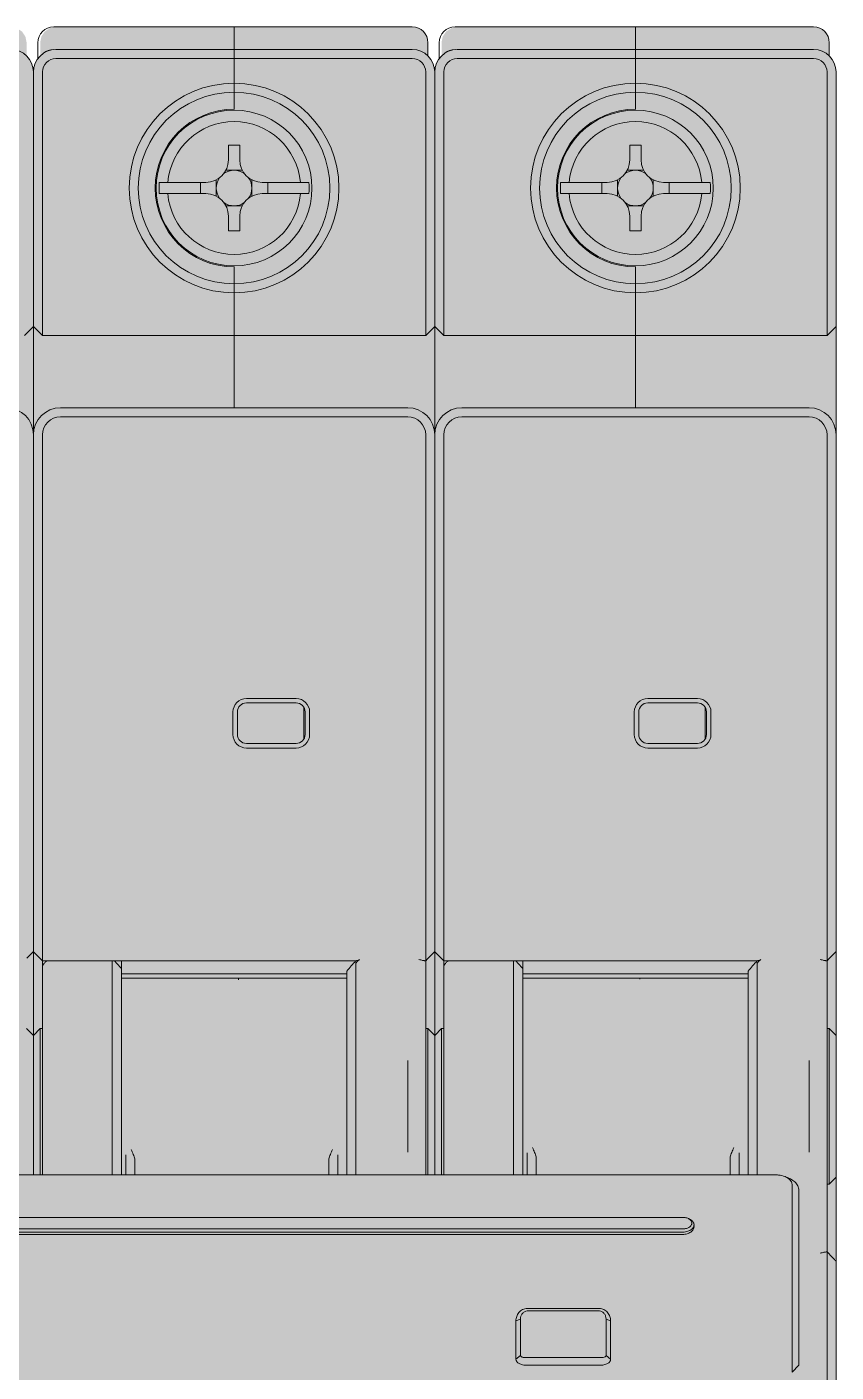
# Model space of a CAD drawing. Header units: millimetres. Extents: x 0 to 418, y -44 to 411.
# Drawn here: x 251.7 to 287.6, y 291.3 to 351 of the extents above; entities that cross this region are included whole.
import ezdxf
from ezdxf.enums import TextEntityAlignment as Align

# ---------------------------------------------------------------- set-up
doc = ezdxf.new("R2010")
doc.units = ezdxf.units.MM
for name, color, linetype, lineweight, true_color in [('BODY', 7, 'Continuous', 5, 0xf0f1eb), ('DETAILS', 7, 'Continuous', 5, 0x2f373d), ('INDICATOR', 7, 'Continuous', 5, 0x3d9868), ('LEVERS', 7, 'Continuous', 5, 0x2b7ac1), ('MARKING', 7, 'Continuous', 5, 0x2f373d), ('RECESS', 7, 'Continuous', 5, 0x6c747a), ('TERMINALS', 7, 'Continuous', 5, 0xa4adb6)]:
    doc.layers.add(name, color=color, linetype=linetype, lineweight=lineweight, true_color=true_color)
doc.layers.add('PARAMETERS', color=7, linetype='Continuous', plot=False)
doc.styles.add('BLOCK_ARIAL', font='arial.ttf')

# ---------------------------------------------------------------- blocks, each defined once
blk = doc.blocks.new('AV_3PN_72')
at = {"layer": 'BODY', "true_color": 0xf0f1eb}
h = blk.add_hatch(color=7, dxfattribs=at)
h.paths.add_polyline_path([(14.7, 2.2), (14.7, 0), (3.2, 0), (3.2, 2.2), (1.4, 2.2), (1.13, 2.255), (0.905, 2.405), (0.755, 2.63), (0.7, 2.9), (0.7, 3.4), (0.827, 3.4), (0.69, 3.49), (0.48, 3.81), (0.42, 4), (0.4, 4.2), (0.4, 15.5), (0.4, 20.3), (0.4, 26.24), (0.4, 29.95), (0.4, 36.25), (0.4, 39.96), (0.4, 62.9), (0.42, 63.14), (0.426, 63.16), (0.4, 63.16), (0.4, 67.7), (0.4, 79), (0.42, 79.2), (0.48, 79.39), (0.552, 79.5), (0.552, 79.5), (0.69, 79.71), (0.7, 79.717), (0.7, 80.3), (0.755, 80.57), (0.905, 80.795), (1.13, 80.945), (1.4, 81), (9.3, 81), (9.3, 80), (9.3, 80), (9.3, 81), (17.2, 81), (17.47, 80.945), (17.695, 80.795), (17.845, 80.57), (17.9, 80.3), (17.9, 79.717), (17.91, 79.71), (18.12, 79.39), (18.18, 79.2), (18.2, 79), (18.22, 79.2), (18.28, 79.39), (18.352, 79.5), (18.352, 79.5), (18.49, 79.71), (18.5, 79.717), (18.5, 80.3), (18.555, 80.57), (18.705, 80.795), (18.93, 80.945), (19.2, 81), (27.1, 81), (27.1, 80), (27.1, 80), (27.1, 81), (35, 81), (35.27, 80.945), (35.495, 80.795), (35.645, 80.57), (35.7, 80.3), (35.7, 79.717), (35.71, 79.71), (35.92, 79.39), (35.98, 79.2), (36, 79), (36.02, 79.2), (36.08, 79.39), (36.152, 79.5), (36.152, 79.5), (36.29, 79.71), (36.3, 79.717), (36.3, 80.3), (36.355, 80.57), (36.505, 80.795), (36.73, 80.945), (37, 81), (44.9, 81), (44.9, 80), (44.9, 80), (44.9, 81), (52.8, 81), (53.07, 80.945), (53.295, 80.795), (53.445, 80.57), (53.5, 80.3), (53.5, 79.717), (53.51, 79.71), (53.72, 79.39), (53.78, 79.2), (53.8, 79), (53.82, 79.2), (53.88, 79.39), (53.952, 79.5), (53.952, 79.5), (54.09, 79.71), (54.1, 79.717), (54.1, 80.3), (54.155, 80.57), (54.305, 80.795), (54.53, 80.945), (54.8, 81), (62.7, 81), (62.7, 80), (62.7, 80), (62.7, 81), (70.6, 81), (70.87, 80.945), (71.095, 80.795), (71.245, 80.57), (71.3, 80.3), (71.3, 79.717), (71.31, 79.71), (71.52, 79.39), (71.58, 79.2), (71.6, 79), (71.6, 67.7), (71.6, 62.9), (71.6, 39.975), (71.6, 39.97), (71.6, 36.25), (71.6, 29.95), (71.6, 26.23), (71.6, 26.225), (71.6, 20.3), (71.6, 15.5), (71.6, 4.2), (71.58, 4), (71.52, 3.81), (71.31, 3.49), (71.3, 3.483), (71.3, 2.9), (71.245, 2.63), (71.095, 2.405), (70.87, 2.255), (70.6, 2.2), (68.8, 2.2), (68.1, 2.2), (68.1, 0), (56.6, 0), (56.6, 2.2), (54.8, 2.2), (54.53, 2.255), (54.305, 2.405), (54.155, 2.63), (54.1, 2.9), (54.1, 3.4), (54.227, 3.4), (54.09, 3.49), (53.88, 3.81), (53.82, 4), (53.8, 4.2), (53.78, 4), (53.72, 3.81), (53.51, 3.49), (53.5, 3.483), (53.5, 2.9), (53.445, 2.63), (53.295, 2.405), (53.07, 2.255), (52.8, 2.2), (44.9, 2.2), (44.9, 3.2), (44.9, 3.2), (44.9, 2.2), (37, 2.2), (36.73, 2.255), (36.505, 2.405), (36.355, 2.63), (36.3, 2.9), (36.3, 3.4), (36.427, 3.4), (36.29, 3.49), (36.08, 3.81), (36.02, 4), (36, 4.2), (35.98, 4), (35.92, 3.81), (35.71, 3.49), (35.7, 3.483), (35.7, 2.9), (35.645, 2.63), (35.495, 2.405), (35.27, 2.255), (35, 2.2), (27.1, 2.2), (27.1, 3.2), (27.1, 3.2), (27.1, 2.2), (19.2, 2.2), (18.93, 2.255), (18.705, 2.405), (18.555, 2.63), (18.5, 2.9), (18.5, 3.4), (18.627, 3.4), (18.49, 3.49), (18.28, 3.81), (18.22, 4), (18.2, 4.2), (18.18, 4), (18.12, 3.81), (17.91, 3.49), (17.9, 3.483), (17.9, 2.9), (17.845, 2.63), (17.695, 2.405), (17.47, 2.255), (17.2, 2.2), (15.4, 2.2)])
h.paths.add_polyline_path([(9.3, 2.2), (9.3, 3.2), (9.3, 3.2), (9.3, 2.2)], flags=0)
h.paths.add_polyline_path([(62.7, 2.2), (62.7, 3.2), (62.7, 3.2), (62.7, 2.2)], flags=0)
at = {"layer": 'INDICATOR', "true_color": 0x3d9868}
for points in [[(48.075, 49.175), (47.885, 49.045), (47.65, 49), (45.45, 49), (45.215, 49.045), (45.025, 49.175), (44.895, 49.365), (44.85, 49.6), (44.85, 50.6), (44.895, 50.835), (45.025, 51.025), (45.215, 51.155), (45.45, 51.2), (47.65, 51.2), (47.885, 51.155), (48.075, 51.025), (48.205, 50.835), (48.25, 50.6), (48.25, 49.6), (48.205, 49.365)], [(65.875, 49.175), (65.685, 49.045), (65.45, 49), (63.25, 49), (63.015, 49.045), (62.825, 49.175), (62.695, 49.365), (62.65, 49.6), (62.65, 50.6), (62.695, 50.835), (62.825, 51.025), (63.015, 51.155), (63.25, 51.2), (65.45, 51.2), (65.685, 51.155), (65.875, 51.025), (66.005, 50.835), (66.05, 50.6), (66.05, 49.6), (66.005, 49.365)]]:
    blk.add_hatch(color=105, dxfattribs=at).paths.add_polyline_path(points)
at = {"layer": 'LEVERS'}
blk.add_hatch(color=256, dxfattribs=at).paths.add_polyline_path([(2.655, 29.425), (2.66, 29.475), (2.675, 29.525), (2.695, 29.57), (2.725, 29.615), (2.755, 29.665), (2.79, 29.705), (2.83, 29.745), (2.845, 29.755), (2.86, 29.77), (2.875, 29.78), (2.89, 29.79), (2.94, 29.825), (2.99, 29.86), (3.045, 29.885), (3.1, 29.91), (3.212, 29.957), (3.225, 29.965), (3.265, 29.98), (3.285, 29.99), (3.31, 30), (3.33, 30.005), (3.355, 30.015), (3.425, 30.03), (3.5, 30.045), (3.575, 30.05), (3.65, 30.055), (3.9, 30.055), (4.3, 30.055), (4.5, 30.055), (4.9, 30.055), (13.5, 30.055), (13.9, 30.055), (14.3, 30.055), (14.7, 30.055), (17.8, 30.055), (17.9, 30.055), (18.2, 30.055), (18.5, 30.055), (18.6, 30.055), (21.7, 30.055), (22.1, 30.055), (22.3, 30.055), (22.7, 30.055), (31.3, 30.055), (31.7, 30.055), (32.1, 30.055), (32.5, 30.055), (35.6, 30.055), (35.7, 30.055), (36, 30.055), (36.3, 30.055), (36.4, 30.055), (39.5, 30.055), (39.9, 30.055), (40.1, 30.055), (40.5, 30.055), (49.1, 30.055), (49.5, 30.055), (49.9, 30.055), (50.3, 30.055), (53.4, 30.055), (53.5, 30.055), (53.8, 30.055), (54.1, 30.055), (54.2, 30.055), (57.3, 30.055), (57.7, 30.055), (57.9, 30.055), (58.3, 30.055), (66.9, 30.055), (67.3, 30.055), (67.7, 30.055), (68.1, 30.055), (68.95, 30.055), (68.975, 30.055), (69, 30.055), (69.025, 30.05), (69.05, 30.05), (69.125, 30.04), (69.195, 30.025), (69.265, 30.005), (69.335, 29.98), (69.35, 29.975), (69.36, 29.97), (69.375, 29.965), (69.378, 29.962), (69.5, 29.91), (69.52, 29.905), (69.54, 29.895), (69.56, 29.885), (69.575, 29.875), (69.63, 29.845), (69.675, 29.815), (69.725, 29.78), (69.77, 29.745), (69.81, 29.705), (69.845, 29.665), (69.875, 29.615), (69.905, 29.57), (69.925, 29.525), (69.94, 29.475), (69.945, 29.425), (69.95, 29.375), (69.95, 21.61), (69.65, 21.31), (69.65, 21.305), (54.2, 21.305), (53.8, 21.305), (53.4, 21.305), (36.4, 21.305), (36, 21.305), (35.6, 21.305), (18.6, 21.305), (18.2, 21.305), (17.8, 21.305), (2.95, 21.305), (2.95, 21.31), (2.65, 21.61), (2.65, 26.64), (2.65, 29.375)])
at = {"layer": 'RECESS', "true_color": 0x6c747a}
for points in [[(36.7, 39.56), (39.5, 39.56), (39.59, 39.56), (39.9, 39.56), (50.3, 39.56), (50.32, 39.56), (50.335, 39.565), (50.355, 39.57), (50.375, 39.575), (50.395, 39.58), (50.415, 39.59), (50.44, 39.6), (50.435, 39.595), (50.425, 39.59), (50.425, 39.585), (50.42, 39.585), (50.415, 39.58), (50.395, 39.565), (50.375, 39.545), (50.36, 39.53), (50.34, 39.51), (50.335, 39.5), (50.325, 39.49), (50.32, 39.48), (50.315, 39.465), (50.31, 39.46), (50.305, 39.45), (50.3, 39.44), (50.3, 39.43), (50.3, 30.055), (49.9, 30.055), (49.5, 30.055), (49.1, 30.055), (40.5, 30.055), (40.1, 30.055), (39.9, 30.055), (39.5, 30.055), (36.4, 30.055), (36.3, 30.055), (36, 30.055), (35.7, 30.055), (35.6, 30.055), (35.6, 36.55), (35.6, 39.56), (35.63, 39.59), (35.655, 39.615), (35.685, 39.645), (35.71, 39.675), (35.785, 39.745), (35.855, 39.82), (35.93, 39.895), (36, 39.975), (36, 39.96), (36.4, 39.56), (36.67, 39.56)], [(53.5, 30.055), (53.4, 30.055), (53.4, 36.55), (53.4, 39.56), (53.43, 39.59), (53.455, 39.615), (53.485, 39.645), (53.51, 39.675), (53.585, 39.745), (53.655, 39.82), (53.73, 39.895), (53.8, 39.975), (53.8, 39.96), (54.2, 39.56), (54.47, 39.56), (54.5, 39.56), (57.3, 39.56), (57.39, 39.56), (57.7, 39.56), (68.1, 39.56), (68.12, 39.56), (68.135, 39.565), (68.155, 39.57), (68.175, 39.575), (68.195, 39.58), (68.215, 39.59), (68.24, 39.6), (68.235, 39.595), (68.225, 39.59), (68.225, 39.585), (68.22, 39.585), (68.215, 39.58), (68.195, 39.565), (68.175, 39.545), (68.16, 39.53), (68.14, 39.51), (68.135, 39.5), (68.125, 39.49), (68.12, 39.48), (68.115, 39.465), (68.11, 39.46), (68.105, 39.45), (68.1, 39.44), (68.1, 39.43), (68.1, 30.055), (67.7, 30.055), (67.3, 30.055), (66.9, 30.055), (58.3, 30.055), (57.9, 30.055), (57.7, 30.055), (57.3, 30.055), (54.2, 30.055), (54.1, 30.055), (53.8, 30.055)]]:
    blk.add_hatch(color=8, dxfattribs=at).paths.add_polyline_path(points)
at = {"layer": 'TERMINALS', "true_color": 0xa4adb6}
for points in [[(46.103, 69.358), (45.956, 69.321), (45.807, 69.289), (45.657, 69.262), (45.507, 69.24), (45.356, 69.222), (45.204, 69.21), (45.052, 69.202), (44.9, 69.2), (44.748, 69.202), (44.596, 69.21), (44.444, 69.222), (44.293, 69.24), (44.143, 69.262), (43.993, 69.289), (43.844, 69.321), (43.696, 69.358), (43.55, 69.4), (43.405, 69.447), (43.262, 69.498), (43.12, 69.554), (42.981, 69.614), (42.843, 69.68), (42.708, 69.749), (42.575, 69.823), (42.444, 69.901), (42.317, 69.984), (42.191, 70.07), (42.069, 70.161), (41.95, 70.256), (41.834, 70.354), (41.721, 70.456), (41.612, 70.562), (41.506, 70.671), (41.404, 70.784), (41.305, 70.9), (41.211, 71.019), (41.12, 71.141), (41.034, 71.267), (40.951, 71.394), (40.873, 71.525), (40.799, 71.658), (40.73, 71.793), (40.664, 71.931), (40.604, 72.071), (40.548, 72.212), (40.497, 72.355), (40.45, 72.5), (40.408, 72.646), (40.371, 72.794), (40.339, 72.943), (40.312, 73.093), (40.29, 73.243), (40.272, 73.394), (40.26, 73.546), (40.252, 73.698), (40.25, 73.85), (40.252, 74.002), (40.26, 74.154), (40.272, 74.306), (40.29, 74.457), (40.312, 74.607), (40.339, 74.757), (40.371, 74.906), (40.408, 75.054), (40.408, 75.054), (40.408, 75.054), (40.45, 75.2), (40.497, 75.345), (40.548, 75.488), (40.604, 75.63), (40.664, 75.769), (40.73, 75.907), (40.799, 76.042), (40.873, 76.175), (40.951, 76.306), (41.034, 76.434), (41.12, 76.559), (41.211, 76.681), (41.306, 76.8), (41.404, 76.916), (41.506, 77.029), (41.612, 77.138), (41.721, 77.244), (41.834, 77.346), (41.95, 77.445), (42.069, 77.539), (42.191, 77.63), (42.317, 77.716), (42.445, 77.799), (42.575, 77.877), (42.708, 77.951), (42.843, 78.021), (42.981, 78.086), (43.121, 78.146), (43.262, 78.202), (43.405, 78.253), (43.55, 78.3), (43.697, 78.342), (43.844, 78.379), (43.993, 78.411), (44.143, 78.438), (44.293, 78.46), (44.444, 78.478), (44.596, 78.49), (44.748, 78.498), (44.9, 78.5), (45.052, 78.498), (45.204, 78.49), (45.356, 78.478), (45.507, 78.46), (45.658, 78.438), (45.807, 78.411), (45.956, 78.379), (46.104, 78.342), (46.25, 78.3), (46.395, 78.253), (46.538, 78.202), (46.68, 78.146), (46.819, 78.086), (46.957, 78.021), (47.092, 77.951), (47.225, 77.877), (47.356, 77.799), (47.483, 77.716), (47.609, 77.63), (47.731, 77.539), (47.85, 77.445), (47.966, 77.346), (48.079, 77.244), (48.188, 77.138), (48.294, 77.029), (48.396, 76.916), (48.495, 76.8), (48.589, 76.681), (48.68, 76.559), (48.766, 76.434), (48.849, 76.306), (48.927, 76.175), (49.001, 76.042), (49.071, 75.907), (49.136, 75.769), (49.196, 75.63), (49.252, 75.488), (49.303, 75.345), (49.35, 75.2), (49.392, 75.054), (49.429, 74.906), (49.461, 74.757), (49.488, 74.608), (49.51, 74.457), (49.528, 74.306), (49.54, 74.154), (49.548, 74.002), (49.55, 73.85), (49.548, 73.698), (49.54, 73.546), (49.528, 73.394), (49.51, 73.243), (49.488, 73.093), (49.461, 72.943), (49.429, 72.794), (49.392, 72.647), (49.35, 72.5), (49.303, 72.355), (49.252, 72.212), (49.196, 72.071), (49.136, 71.931), (49.071, 71.793), (49.001, 71.658), (48.927, 71.525), (48.849, 71.395), (48.766, 71.267), (48.68, 71.142), (48.589, 71.019), (48.495, 70.9), (48.396, 70.784), (48.294, 70.671), (48.188, 70.562), (48.079, 70.456), (47.966, 70.354), (47.85, 70.256), (47.731, 70.161), (47.609, 70.07), (47.483, 69.984), (47.356, 69.901), (47.225, 69.823), (47.092, 69.749), (46.957, 69.68), (46.819, 69.615), (46.68, 69.554), (46.538, 69.498), (46.395, 69.447), (46.25, 69.4), (46.25, 69.4), (46.25, 69.4)], [(63.756, 69.321), (63.607, 69.289), (63.457, 69.262), (63.307, 69.24), (63.156, 69.222), (63.004, 69.21), (62.852, 69.202), (62.7, 69.2), (62.548, 69.202), (62.396, 69.21), (62.244, 69.222), (62.093, 69.24), (61.943, 69.262), (61.793, 69.289), (61.644, 69.321), (61.496, 69.358), (61.35, 69.4), (61.205, 69.447), (61.062, 69.498), (60.92, 69.554), (60.781, 69.614), (60.643, 69.68), (60.508, 69.749), (60.375, 69.823), (60.244, 69.901), (60.117, 69.984), (59.991, 70.07), (59.869, 70.161), (59.75, 70.256), (59.634, 70.354), (59.521, 70.456), (59.412, 70.562), (59.306, 70.671), (59.204, 70.784), (59.105, 70.9), (59.011, 71.019), (58.92, 71.141), (58.834, 71.267), (58.751, 71.394), (58.673, 71.525), (58.599, 71.658), (58.53, 71.793), (58.464, 71.931), (58.404, 72.071), (58.348, 72.212), (58.297, 72.355), (58.25, 72.5), (58.208, 72.646), (58.171, 72.794), (58.139, 72.943), (58.112, 73.093), (58.09, 73.243), (58.072, 73.394), (58.06, 73.546), (58.052, 73.698), (58.05, 73.85), (58.052, 74.002), (58.06, 74.154), (58.072, 74.306), (58.09, 74.457), (58.112, 74.607), (58.139, 74.757), (58.171, 74.906), (58.208, 75.054), (58.208, 75.054), (58.208, 75.054), (58.25, 75.2), (58.297, 75.345), (58.348, 75.488), (58.404, 75.63), (58.464, 75.769), (58.53, 75.907), (58.599, 76.042), (58.673, 76.175), (58.751, 76.306), (58.834, 76.434), (58.92, 76.559), (59.011, 76.681), (59.106, 76.8), (59.204, 76.916), (59.306, 77.029), (59.412, 77.138), (59.521, 77.244), (59.634, 77.346), (59.75, 77.445), (59.869, 77.539), (59.991, 77.63), (60.117, 77.716), (60.245, 77.799), (60.375, 77.877), (60.508, 77.951), (60.643, 78.021), (60.781, 78.086), (60.921, 78.146), (61.062, 78.202), (61.205, 78.253), (61.35, 78.3), (61.497, 78.342), (61.644, 78.379), (61.793, 78.411), (61.943, 78.438), (62.093, 78.46), (62.244, 78.478), (62.396, 78.49), (62.548, 78.498), (62.7, 78.5), (62.852, 78.498), (63.004, 78.49), (63.156, 78.478), (63.307, 78.46), (63.458, 78.438), (63.607, 78.411), (63.756, 78.379), (63.904, 78.342), (64.05, 78.3), (64.195, 78.253), (64.338, 78.202), (64.48, 78.146), (64.619, 78.086), (64.757, 78.021), (64.892, 77.951), (65.025, 77.877), (65.156, 77.799), (65.283, 77.716), (65.409, 77.63), (65.531, 77.539), (65.65, 77.445), (65.766, 77.346), (65.879, 77.244), (65.988, 77.138), (66.094, 77.029), (66.196, 76.916), (66.295, 76.8), (66.389, 76.681), (66.48, 76.559), (66.566, 76.434), (66.649, 76.306), (66.727, 76.175), (66.801, 76.042), (66.871, 75.907), (66.936, 75.769), (66.996, 75.63), (67.052, 75.488), (67.103, 75.345), (67.15, 75.2), (67.192, 75.054), (67.229, 74.906), (67.261, 74.757), (67.288, 74.608), (67.31, 74.457), (67.328, 74.306), (67.34, 74.154), (67.348, 74.002), (67.35, 73.85), (67.348, 73.698), (67.34, 73.546), (67.328, 73.394), (67.31, 73.243), (67.288, 73.093), (67.261, 72.943), (67.229, 72.794), (67.192, 72.647), (67.15, 72.5), (67.103, 72.355), (67.052, 72.212), (66.996, 72.071), (66.936, 71.931), (66.871, 71.793), (66.801, 71.658), (66.727, 71.525), (66.649, 71.395), (66.566, 71.267), (66.48, 71.142), (66.389, 71.019), (66.295, 70.9), (66.196, 70.784), (66.094, 70.671), (65.988, 70.562), (65.879, 70.456), (65.766, 70.354), (65.65, 70.256), (65.531, 70.161), (65.409, 70.07), (65.283, 69.984), (65.156, 69.901), (65.025, 69.823), (64.892, 69.749), (64.757, 69.68), (64.619, 69.615), (64.48, 69.554), (64.338, 69.498), (64.195, 69.447), (64.05, 69.4), (64.05, 69.4), (64.05, 69.4), (63.903, 69.358)]]:
    blk.add_hatch(color=253, dxfattribs=at).paths.add_polyline_path(points)
at = {"layer": 'DETAILS', "color": 250, "linetype": 'ByBlock', "lineweight": 5, "true_color": 0x2f373d}
for p, q in [((52.8, 81), (36.9, 81)), ((44.9, 77.35), (44.9, 81)), ((70.6, 81), (54.7, 81)), ((62.7, 77.35), (62.7, 81)), ((36.2, 79.597), (36.2, 80.3)), ((52.8, 80), (37, 80)), ((53.5, 80.3), (53.5, 79.697)), ((54, 79.597), (54, 80.3)), ((70.6, 80), (54.8, 80)), ((71.3, 80.3), (71.3, 79.697)), ((52.8, 79.6), (37, 79.6)), ((70.6, 79.6), (54.8, 79.6)), ((36, 63.02), (36, 79)), ((36.4, 79), (36.4, 67.3)), ((53.4, 67.3), (53.4, 79)), ((53.8, 63.02), (53.8, 79)), ((54.2, 79), (54.2, 67.3)), ((71.2, 67.3), (71.2, 79)), ((71.6, 4.2), (71.6, 79)), ((44.65, 75.1), (44.65, 75.753)), ((44.65, 75.753), (45.15, 75.753)), ((45.15, 75.1), (45.15, 75.753)), ((62.45, 75.1), (62.45, 75.753)), ((62.45, 75.753), (62.95, 75.753)), ((62.95, 75.1), (62.95, 75.753)), ((44.538, 74.639), (45.262, 74.639)), ((62.338, 74.639), (63.062, 74.639)), ((43.65, 74.1), (41.58, 74.1)), ((43.409, 74.1), (43.409, 73.6)), ((44.111, 73.488), (44.111, 74.212)), ((45.689, 74.212), (45.689, 73.488)), ((48.22, 74.1), (46.15, 74.1)), ((46.391, 74.1), (46.391, 73.6)), ((61.45, 74.1), (59.38, 74.1)), ((61.209, 74.1), (61.209, 73.6)), ((61.911, 73.488), (61.911, 74.212)), ((63.489, 74.212), (63.489, 73.488)), ((66.02, 74.1), (63.95, 74.1)), ((64.191, 74.1), (64.191, 73.6)), ((43.65, 73.6), (41.58, 73.6)), ((48.22, 73.6), (46.15, 73.6)), ((61.45, 73.6), (59.38, 73.6)), ((66.02, 73.6), (63.95, 73.6)), ((45.262, 73.061), (44.538, 73.061)), ((63.062, 73.061), (62.338, 73.061)), ((44.65, 71.947), (44.65, 72.6)), ((45.15, 71.947), (45.15, 72.6)), ((62.45, 71.947), (62.45, 72.6)), ((62.95, 71.947), (62.95, 72.6)), ((44.65, 71.947), (45.15, 71.947)), ((62.45, 71.947), (62.95, 71.947)), ((44.9, 64.1), (44.9, 70.35)), ((62.7, 64.1), (62.7, 70.35)), ((36, 67.7), (35.6, 67.3)), ((36.4, 67.3), (36, 67.7)), ((53.8, 67.7), (53.4, 67.3)), ((54.2, 67.3), (53.8, 67.7)), ((71.6, 67.7), (71.2, 67.3)), ((53.4, 67.3), (36.4, 67.3)), ((71.2, 67.3), (54.2, 67.3)), ((37.2, 64.1), (52.6, 64.1)), ((55, 64.1), (70.4, 64.1)), ((37.2, 63.7), (52.6, 63.7)), ((55, 63.7), (70.4, 63.7)), ((36, 63.158), (36.03, 63.158)), ((36, 30.055), (36, 62.9)), ((36.4, 39.56), (36.4, 62.9)), ((53.4, 30.055), (53.4, 62.9)), ((53.8, 63.158), (53.83, 63.158)), ((53.8, 30.055), (53.8, 62.9)), ((54.2, 39.56), (54.2, 62.9)), ((71.2, 20.3), (71.2, 62.9)), ((45.45, 51.2), (47.65, 51.2)), ((45.45, 51), (47.65, 51)), ((48, 49.418), (48, 50.782)), ((63.25, 51.2), (65.45, 51.2)), ((63.25, 51), (65.45, 51)), ((65.8, 49.418), (65.8, 50.782)), ((44.85, 49.6), (44.85, 50.6)), ((45.05, 49.6), (45.05, 50.6)), ((48.05, 50.6), (48.05, 49.6)), ((48.25, 50.6), (48.25, 49.6)), ((62.65, 49.6), (62.65, 50.6)), ((62.85, 49.6), (62.85, 50.6)), ((65.85, 50.6), (65.85, 49.6)), ((66.05, 50.6), (66.05, 49.6)), ((47.65, 49.2), (45.45, 49.2)), ((47.65, 49), (45.45, 49)), ((65.45, 49.2), (63.25, 49.2)), ((65.45, 49), (63.25, 49)), ((36.4, 39.56), (36, 39.96)), ((50.3, 39.56), (36.4, 39.56)), ((36.4, 30.055), (36.4, 39.56)), ((39.5, 30.055), (39.5, 39.56)), ((39.591, 39.56), (39.702, 39.435)), ((39.702, 39.435), (39.728, 39.407)), ((39.9, 30.055), (39.9, 39.56)), ((50.3, 39.432), (50.3, 30.055)), ((53.4, 39.56), (53.374, 39.56)), ((53.4, 39.56), (53.4, 39.56)), ((54.2, 39.56), (53.8, 39.96)), ((54.2, 30.055), (54.2, 39.56)), ((68.1, 39.56), (54.2, 39.56)), ((57.3, 30.055), (57.3, 39.56)), ((57.391, 39.56), (57.502, 39.435)), ((57.502, 39.435), (57.528, 39.407)), ((57.7, 30.055), (57.7, 39.56)), ((68.1, 39.432), (68.1, 30.055)), ((71.2, 39.56), (71.174, 39.56)), ((71.2, 39.56), (71.2, 39.56)), ((39.9, 38.981), (49.9, 38.981)), ((49.9, 30.055), (49.9, 39.104)), ((57.7, 38.981), (67.7, 38.981)), ((67.7, 30.055), (67.7, 39.104)), ((39.9, 38.78), (49.9, 38.78)), ((45.1, 38.711), (45.1, 38.78)), ((57.7, 38.78), (67.7, 38.78)), ((62.9, 38.75), (62.9, 38.78)), ((36, 36.25), (35.7, 36.55)), ((36, 36.25), (36.3, 36.55)), ((36.4, 36.55), (36.3, 36.55)), ((36.3, 30.055), (36.3, 36.55)), ((53.4, 36.55), (53.5, 36.55)), ((53.5, 36.55), (53.5, 30.055)), ((53.8, 36.25), (53.5, 36.55)), ((53.8, 36.25), (54.1, 36.55)), ((54.1, 30.055), (54.1, 36.55)), ((54.2, 36.55), (54.1, 36.55)), ((71.2, 36.55), (71.3, 36.55)), ((71.3, 36.55), (71.3, 29.65)), ((71.6, 36.25), (71.3, 36.55)), ((52.6, 35.129), (52.6, 31.071)), ((70.4, 35.129), (70.4, 31.071)), ((40.1, 30.055), (40.1, 30.954)), ((40.5, 30.733), (40.5, 30.055)), ((49.1, 30.055), (49.1, 30.733)), ((49.5, 30.055), (49.5, 30.954)), ((57.9, 30.055), (57.9, 31.038)), ((58.3, 30.819), (58.3, 30.055)), ((66.9, 30.055), (66.9, 30.819)), ((67.3, 30.055), (67.3, 31.038)), ((68.95, 30.055), (3.65, 30.055)), ((69.336, 29.981), (69.501, 29.911)), ((71.6, 29.95), (71.3, 29.65)), ((69.65, 22.62), (69.65, 29.606)), ((69.95, 21.611), (69.95, 29.376)), ((71.2, 29.65), (71.3, 29.65)), ((64.8, 28.173), (7.8, 28.173)), ((7.8, 27.66), (64.8, 27.66)), ((7.8, 27.52), (64.8, 27.52)), ((7.8, 27.416), (64.8, 27.416)), ((71.177, 26.64), (71.2, 26.64)), ((61.1, 24.129), (57.9, 24.129)), ((57.9, 24.021), (61.1, 24.021)), ((57.399, 23.583), (57.6, 23.659)), ((57.4, 21.878), (57.4, 23.582)), ((57.6, 22.047), (57.6, 23.659)), ((61.4, 23.66), (61.4, 22.049)), ((61.6, 23.584), (61.4, 23.66)), ((61.6, 23.584), (61.6, 21.879)), ((57.4, 21.878), (57.6, 22.047)), ((61.1, 21.947), (57.9, 21.947)), ((57.9, 21.61), (61.1, 21.61)), ((61.601, 21.88), (61.4, 22.049)), ((61.4, 22.047), (61.4, 22.048)), ((69.95, 21.611), (69.648, 21.309))]:
    blk.add_line(p, q, dxfattribs=at)
for centre in [(44.9, 73.85), (62.7, 73.85)]:
    blk.add_circle(centre, 3.455, dxfattribs=at)
for centre, radius, start, end in [((36.9, 80.3), 0.7, 90, 180), ((52.8, 80.3), 0.7, 0, 90), ((54.7, 80.3), 0.7, 90, 180), ((70.6, 80.3), 0.7, 0, 90), ((35, 79), 1, 0, 90), ((37, 79), 1, 90, 180), ((36.9, 79.3), 0.7, 90, 130.6008), ((52.8, 79), 1, 0, 90), ((54.8, 79), 1, 90, 180), ((54.7, 79.3), 0.7, 90, 130.6008), ((70.6, 79), 1, 0, 90), ((37, 79), 0.6, 90, 180), ((52.8, 79), 0.6, 0, 90), ((54.8, 79), 0.6, 90, 180), ((70.6, 79), 0.6, 0, 90), ((44.9, 73.85), 4.65, 90.00094, -90.00094), ((44.9, 73.85), 4.65, -90, 90), ((62.7, 73.85), 4.65, 90.00094, -90.00094), ((62.7, 73.85), 4.65, -90, 90), ((44.9, 73.85), 4.25, 90.00103, -90.00103), ((44.9, 73.85), 4.25, -90, 90), ((62.7, 73.85), 4.25, 90.00103, -90.00103), ((62.7, 73.85), 4.25, -90, 90), ((44.9, 73.85), 3.5, 90, -90), ((62.7, 73.85), 3.5, 90, -90), ((44.9, 73.85), 2.95, 4.86141, 175.13859), ((62.7, 73.85), 2.95, 4.86141, 175.13859), ((43.65, 75.1), 1, -90, 0), ((44.9, 73.85), 0.789, 55.03912, 124.96088), ((46.15, 75.1), 1, 180, -90), ((61.45, 75.1), 1, -90, 0), ((62.7, 73.85), 0.789, 55.03912, 124.96088), ((63.95, 75.1), 1, 180, -90), ((44.9, 73.85), 3.329, 175.69339, -175.69339), ((44.9, 73.85), 0.789, 145.03912, -145.03912), ((44.9, 73.85), 0.789, -34.96088, 34.96088), ((44.9, 73.85), 3.329, -4.30661, 4.30661), ((62.7, 73.85), 3.329, 175.69339, -175.69339), ((62.7, 73.85), 0.789, 145.03912, -145.03912), ((62.7, 73.85), 0.789, -34.96088, 34.96088), ((62.7, 73.85), 3.329, -4.30661, 4.30661), ((44.9, 73.85), 2.95, -175.13859, -4.86141), ((43.65, 72.6), 1, 0, 90), ((46.15, 72.6), 1, 90, 180), ((62.7, 73.85), 2.95, -175.13859, -4.86141), ((61.45, 72.6), 1, 0, 90), ((63.95, 72.6), 1, 90, 180), ((44.9, 73.85), 0.789, -124.96088, -55.03912), ((62.7, 73.85), 0.789, -124.96088, -55.03912), ((34.8, 62.9), 1.2, 0, 90), ((37.2, 62.9), 1.2, 90, 180), ((52.6, 62.9), 1.2, 0, 90), ((55, 62.9), 1.2, 90, 180), ((70.4, 62.9), 1.2, 0, 90), ((37.2, 62.9), 0.8, 90, 180), ((52.6, 62.9), 0.8, 0, 90), ((55, 62.9), 0.8, 90, 180), ((70.4, 62.9), 0.8, 0, 90), ((45.45, 50.6), 0.6, 90, 180), ((45.45, 50.6), 0.4, 90, 180), ((47.65, 50.6), 0.6, 0, 90), ((47.65, 50.6), 0.4, 0, 90), ((63.25, 50.6), 0.6, 90, 180), ((63.25, 50.6), 0.4, 90, 180), ((65.45, 50.6), 0.6, 0, 90), ((65.45, 50.6), 0.4, 0, 90), ((45.45, 49.6), 0.6, 180, -90), ((45.45, 49.6), 0.4, 180, -90), ((47.65, 49.6), 0.6, -90, 0), ((47.65, 49.6), 0.4, -90, 0), ((63.25, 49.6), 0.6, 180, -90), ((63.25, 49.6), 0.4, 180, -90), ((65.45, 49.6), 0.6, -90, 0), ((65.45, 49.6), 0.4, -90, 0), ((-19.795, -13.677), 79.755, 41.54088, 41.72705), ((104.783, -8.679), 72.769, 138.47872, 138.95623), ((36.333, 56.632), 24.14, -45.00883, -44.6317), ((-1.995, -13.677), 79.755, 41.54088, 41.72705), ((122.583, -8.679), 72.769, 138.47872, 138.95623), ((54.133, 56.632), 24.14, -45.00883, -44.6317), ((64.856, 27.587), 0.565, 65.03341, 67.08783)]:
    blk.add_arc(centre, radius, start, end, dxfattribs=at)
for points, start_tangent, end_tangent in [([(35.712, 39.673), (36, 39.973)], (0.702438, 0.711745), (0.675361, 0.737487)), ([(36.4, 39.219), (36.423, 39.351), (36.493, 39.466)], (0, 1), (0.677993, 0.735069)), ([(36.493, 39.466), (36.59, 39.536)], (0.677993, 0.735069), (0.914358, 0.404907)), ([(36.59, 39.536), (36.7, 39.56)], (0.914358, 0.404907), (1, 0)), ([(50.46, 39.611), (50.373, 39.574), (50.3, 39.56)], (-0.892886, -0.450283), (-1, 0)), ([(50.3, 39.432), (50.313, 39.467), (50.342, 39.508), (50.414, 39.58)], (-0.000001, 1), (0.779463, 0.626449)), ([(50.414, 39.58), (50.426, 39.589), (50.46, 39.611)], (0.779463, 0.626449), (0.892886, 0.450283)), ([(53.1, 39.611), (53.261, 39.578), (53.328, 39.566), (53.377, 39.56)], (0.977632, -0.210321), (0.999991, -0.004183)), ([(53.512, 39.673), (53.8, 39.973)], (0.702438, 0.711745), (0.675361, 0.737487)), ([(54.2, 39.219), (54.223, 39.351), (54.293, 39.466)], (0, 1), (0.677993, 0.735069)), ([(54.293, 39.466), (54.39, 39.536)], (0.677993, 0.735069), (0.914358, 0.404907)), ([(54.39, 39.536), (54.5, 39.56)], (0.914358, 0.404907), (1, 0)), ([(68.26, 39.611), (68.173, 39.574), (68.1, 39.56)], (-0.892886, -0.450283), (-1, 0)), ([(68.1, 39.432), (68.113, 39.467), (68.142, 39.508), (68.214, 39.58)], (-0.000001, 1), (0.779463, 0.626449)), ([(68.214, 39.58), (68.226, 39.589), (68.26, 39.611)], (0.779463, 0.626449), (0.892886, 0.450283)), ([(70.9, 39.611), (71.061, 39.578), (71.128, 39.566), (71.177, 39.56)], (0.977632, -0.210321), (0.999991, -0.004183)), ([(71.312, 39.673), (71.6, 39.973)], (0.702438, 0.711745), (0.675361, 0.737487)), ([(40.495, 30.771), (40.466, 30.862), (40.428, 30.966), (40.334, 31.183)], (-0.26454, 0.964375), (-0.427017, 0.904244)), ([(49.105, 30.771), (49.133, 30.862), (49.172, 30.966), (49.266, 31.183)], (0.26454, 0.964375), (0.427017, 0.904244)), ([(58.295, 30.857), (58.266, 30.947), (58.228, 31.051), (58.134, 31.268)], (-0.268282, 0.96334), (-0.425463, 0.904976)), ([(66.905, 30.857), (66.933, 30.947), (66.972, 31.051), (67.066, 31.268)], (0.268282, 0.96334), (0.425463, 0.904976)), ([(40.495, 30.771), (40.5, 30.733)], (0.26454, -0.964375), (0, -1)), ([(49.1, 30.733), (49.105, 30.771)], (0, 1), (0.26454, 0.964375)), ([(58.295, 30.857), (58.3, 30.819)], (0.268282, -0.96334), (0, -1)), ([(66.9, 30.819), (66.905, 30.857)], (0, 1), (0.268282, 0.96334)), ([(68.95, 30.055), (69.052, 30.05), (69.336, 29.981)], (1, 0), (0.92089, -0.389822)), ([(69.336, 29.981), (69.386, 29.957), (69.516, 29.87)], (0.92089, -0.389822), (0.750476, -0.660897)), ([(69.501, 29.911), (69.577, 29.875), (69.769, 29.744)], (0.920993, -0.389579), (0.738261, -0.674515)), ([(69.516, 29.87), (69.616, 29.745), (69.65, 29.606)], (0.750476, -0.660897), (0, -1)), ([(69.769, 29.744), (69.904, 29.569), (69.95, 29.376)], (0.738261, -0.674515), (0, -1)), ([(64.8, 28.173), (64.858, 28.17), (65.021, 28.13)], (1, 0), (0.920805, -0.390024)), ([(65.021, 28.13), (65.134, 28.058), (65.194, 27.962)], (0.920805, -0.390024), (0.270829, -0.962628)), ([(65.094, 28.099), (65.18, 28.048), (65.245, 27.985), (65.286, 27.915), (65.3, 27.84)], (0.906489, -0.422229), (0, -1)), ([(65.194, 27.962), (65.2, 27.906), (65.187, 27.851), (65.107, 27.752), (64.969, 27.684), (64.8, 27.66)], (0.270829, -0.962628), (-1, 0)), ([(65.3, 27.763), (65.262, 27.637), (65.153, 27.523), (64.991, 27.445), (64.8, 27.416)], (0, -1), (-1, 0)), ([(65.275, 27.741), (65.204, 27.652), (65.027, 27.554), (64.8, 27.52)], (-0.451816, -0.892111), (-1, 0)), ([(65.3, 27.84), (65.298, 27.815), (65.275, 27.741)], (0, -1), (-0.451816, -0.892111)), ([(71.111, 26.631), (71.064, 26.622), (70.9, 26.589)], (-0.983358, -0.181676), (-0.977629, -0.210335)), ([(71.177, 26.64), (71.164, 26.639), (71.111, 26.631)], (-0.999996, 0.002845), (-0.983358, -0.181676)), ([(71.6, 26.227), (71.501, 26.333), (71.2, 26.64)], (-0.67535, 0.737498), (-0.707107, 0.707107)), ([(57.4, 23.582), (57.434, 23.776), (57.536, 23.951), (57.698, 24.079), (57.9, 24.129)], (0.001693, 0.999999), (1, -0.000527)), ([(57.9, 24.021), (57.776, 23.986), (57.68, 23.899), (57.621, 23.784), (57.6, 23.658)], (-1, 0.00032), (0.004667, -0.999989)), ([(61.6, 23.584), (61.565, 23.777), (61.463, 23.952), (61.302, 24.08), (61.1, 24.129)], (-0.006217, 0.999981), (-1, -0.000653)), ([(61.1, 24.021), (61.224, 23.986), (61.319, 23.899), (61.379, 23.785), (61.4, 23.66)], (1, 0.000474), (0, -1)), ([(69.65, 21.306), (69.65, 21.652), (69.65, 22.62)], (-0.001286, 0.999999), (0.002942, 0.999996)), ([(57.4, 21.878), (57.435, 21.772), (57.537, 21.687), (57.698, 21.63), (57.9, 21.61)], (0.012582, -0.999921), (1, 0.000234)), ([(57.9, 21.947), (57.776, 21.953), (57.681, 21.972), (57.646, 21.986), (57.621, 22.003), (57.605, 22.024), (57.6, 22.047)], (-1, 0.000409), (0, 1)), ([(61.1, 21.947), (61.224, 21.953), (61.319, 21.972), (61.354, 21.986), (61.379, 22.003), (61.395, 22.024), (61.4, 22.047)], (1, 0.00018), (0.000959, 1)), ([(61.6, 21.879), (61.565, 21.773), (61.464, 21.687), (61.302, 21.63), (61.1, 21.61)], (-0.00562, -0.999984), (-1, 0.000143))]:
    blk.add_spline(points, degree=3, dxfattribs=dict(at, start_tangent=start_tangent, end_tangent=end_tangent))
at = {"layer": 'MARKING', "color": 250, "true_color": 0x2f373d, "style": 'BLOCK_ARIAL'}
for tag, p, height in [('CURVE', (2, 54.7), 3), ('IN_A', (4.5, 54.7), 3), ('UE_V', (2, 52.2), 1.4)]:
    blk.add_attdef(tag, p, '', height=height, dxfattribs=at)
blk.add_attdef('ICN_A', text='', height=1.8, dxfattribs=at).set_placement((7.25, 43.1), align=Align.MIDDLE_CENTER)
at = {"layer": 'PARAMETERS', "color": 250, "true_color": 0x2f373d, "style": 'BLOCK_ARIAL', "flags": 1}
for tag in ['WIDTH_MM', 'STANDARD', 'UIMP_KV', 'DESCRIPTION', 'POLES', 'FREQ_HZ', 'HEIGHT_MM', 'DEPTH_MM', 'ICS_KA', 'ID', 'IP']:
    blk.add_attdef(tag, (2, 20), '', height=0.4, dxfattribs=at)

msp = doc.modelspace()

# ---------------------------------------------------------------- block references
msp.add_blockref('AV_3PN_72', (216, 270))

doc.saveas('drawing.dxf')
